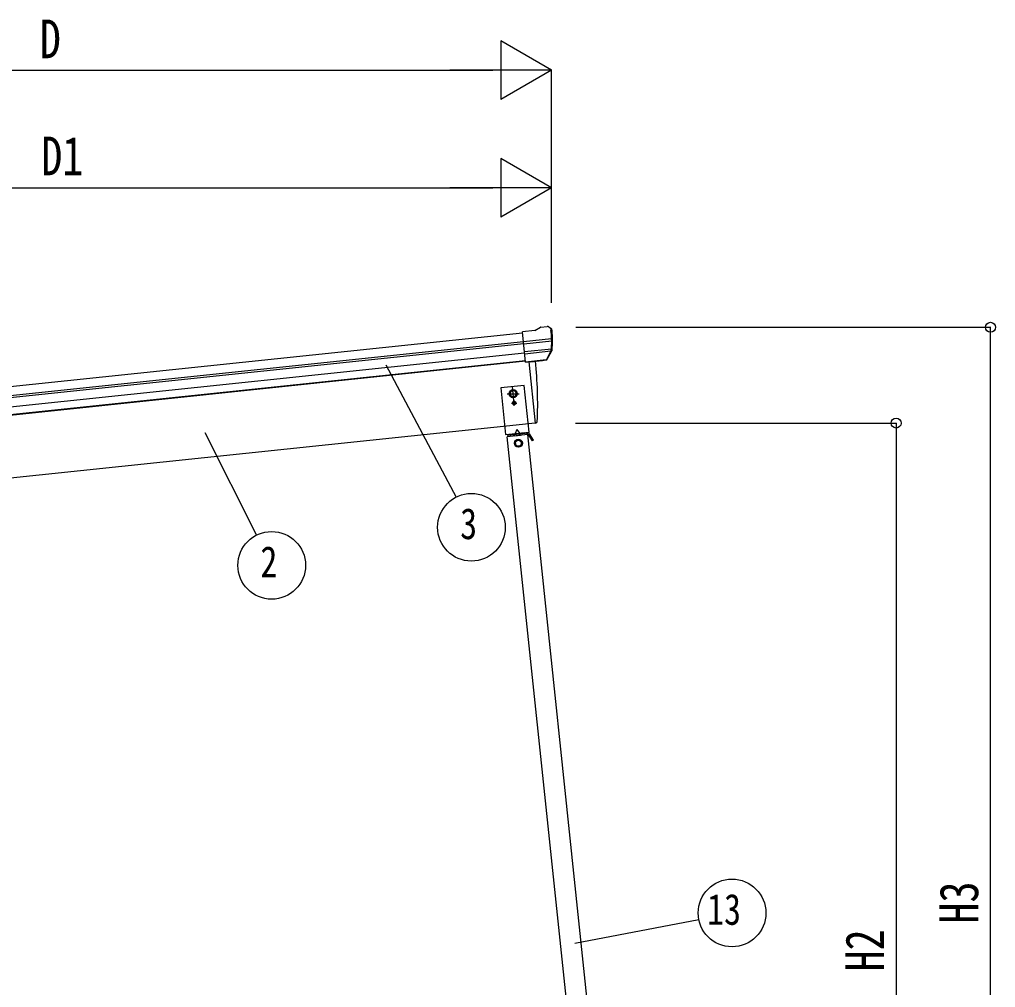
# Model space of a CAD drawing. Units: millimetres, scale not verified. Extents: x -10512 to 10512, y -7425 to 7425.
# Drawn here: x -7385 to -5309, y -2979 to -919 of the extents above; entities that cross this region are included whole.
import ezdxf
from ezdxf.enums import TextEntityAlignment as Align

# ---------------------------------------------------------------- set-up
doc = ezdxf.new("R2010")
doc.units = ezdxf.units.MM
doc.header["$LTSCALE"] = 30
for name, color, linetype in [('0-4_YKK_13', 4, 'Continuous'), ('0-5_YKK_A1', 4, 'Continuous'), ('0-6_YKK_D', 6, 'Continuous')]:
    doc.layers.add(name, color=color, linetype=linetype)
doc.styles.add('ＭＳ ゴシック', font='')
doc.styles.get('ＭＳ ゴシック').set_extended_font_data('MS Gothic')

msp = doc.modelspace()

# ---------------------------------------------------------------- linework, layer by layer
at = {"layer": '0-4_YKK_13'}
for p, q in [((-6262.37, -1572.27), (-6262.37, -1572.27)), ((-6258.71, -1573.35), (-6258.71, -1573.35)), ((-6258.71, -1573.35), (-6254.39, -1576.85)), ((-6254.39, -1576.85), (-6253.53, -1577.55)), ((-6288.69, -1581.07), (-6315.21, -1583.85)), ((-6308.43, -1648.41), (-6315.21, -1583.85)), ((-6313.05, -1604.38), (-6253.31, -1598.1)), ((-6252.14, -1581.25), (-6252.45, -1579.4)), ((-6252.83, -1603.97), (-6312.44, -1610.24)), ((-6253.67, -1620.73), (-6310.7, -1626.72)), ((-6255.06, -1625.39), (-6310.24, -1631.19)), ((-6263.62, -1641.97), (-6254.17, -1623.67)), ((-6262.57, -1642.39), (-6252.45, -1624.14)), ((-6265.07, -1643.62), (-6308.45, -1648.18)), ((-6308.43, -1648.41), (-6298.48, -1647.36)), ((-6301.86, -1647.72), (-6288.15, -1778.09)), ((-6298.48, -1647.36), (-6298.21, -1647.42)), ((-6298.21, -1647.42), (-6272.88, -1644.76)), ((-6272.88, -1644.76), (-6272.62, -1644.64)), ((-6272.62, -1644.64), (-6264.93, -1643.83)), ((-6333.38, -1730.46), (-6336.52, -1700.62)), ((-6347.45, -1715.54), (-6322.44, -1715.54)), ((-6338.61, -1735.43), (-6327.11, -1735.43)), ((-6334.09, -1735.02), (-6334.91, -1735.02)), ((-6332.86, -1741.18), (-6332.86, -1729.68)), ((-6331.63, -1735.84), (-6330.81, -1735.84)), ((-6288.15, -1778.09), (-6286.1, -1777.8)), ((-6303.66, -1802.75), (-6347.42, -1807.35)), ((-6302.8, -1799.64), (-6346.24, -1804.21)), ((-6345.93, -1807.19), (-6346.24, -1804.21)), ((-6331.51, -1805.67), (-6331.82, -1802.69)), ((-6331.56, -1805.18), (-6319.63, -1803.92)), ((-6326.95, -1791.66), (-6330.92, -1800.58)), ((-6326.95, -1791.66), (-6321.2, -1799.56)), ((-6319.57, -1804.42), (-6319.89, -1801.44)), ((-6305.15, -1802.9), (-6305.47, -1799.92)), ((-6305.21, -1802.41), (-6302.54, -1802.13)), ((-6291.84, -1814.52), (-6299.91, -1801.08)), ((-6296.56, -1811.52), (-6294.41, -1810.23))]:
    msp.add_line(p, q, dxfattribs=at)
for points in [[(-6288.69, -1581.07), (-6277.09, -1574.1), (-6277.09, -1574.1)], [(-6275.86, -1573.68), (-6275.86, -1573.68), (-6262.37, -1572.27)], [(-6334.91, -1735.02), (-6334.91, -1735.84), (-6334.09, -1735.84)], [(-6332.45, -1734.2), (-6332.45, -1733.38), (-6333.27, -1733.38), (-6333.27, -1734.2)], [(-6333.27, -1736.66), (-6333.27, -1737.48), (-6332.45, -1737.48), (-6332.45, -1736.66)], [(-6330.81, -1735.84), (-6330.81, -1735.02), (-6331.63, -1735.02)], [(-6291.84, -1814.52), (-6293.98, -1815.81), (-6302.06, -1802.37)]]:
    msp.add_lwpolyline(points, dxfattribs=at)
for points in [[(-6301.2, -1797.46), (-6311.65, -1698.01), (-6361.38, -1703.23), (-6350.93, -1802.69)], [(-6334.95, -1708.03), (-6341.45, -1711.79), (-6341.45, -1719.29), (-6334.95, -1723.04), (-6328.45, -1719.29), (-6328.45, -1711.79)], [(-6310.94, -1800.49), (-6340.77, -1803.63), (-6340.98, -1801.64), (-6311.15, -1798.51)], [(-6324, -1813.45), (-6330.43, -1817.32), (-6330.3, -1824.82), (-6323.74, -1828.46), (-6317.3, -1824.6), (-6317.43, -1817.09)]]:
    msp.add_lwpolyline(points, close=True, dxfattribs=at)
for centre, radius in [((-6334.95, -1715.54), 8.5), ((-6334.95, -1715.54), 7.7), ((-6334.95, -1715.54), 6.5), ((-6334.95, -1715.54), 6.5), ((-6334.95, -1715.54), 6.5), ((-6332.86, -1735.43), 3.75), ((-6323.87, -1820.96), 8.5), ((-6323.87, -1820.96), 7.7), ((-6323.87, -1820.96), 6.5)]:
    msp.add_circle(centre, radius, dxfattribs=at)
for centre, radius, start, end in [((-6275.54, -1576.67), 3, 96.02369, 120.97631), ((-6261.85, -1577.24), 5, 51.04426, 95.95574), ((-6445.69, -1602.9), 192.44, 1.4271, 6.57578), ((-6208.04, -1595.99), 45.32, 182.67122, 185.64518), ((-6453.03, -1602.36), 202, 354.13916, 6), ((-6453.03, -1602.36), 200.2, 354.20009, 359.53883), ((-6252.65, -1605.31), 1.35, 95.1605, 97.91927), ((-6250.04, -1603.75), 2.74, 179.02151, 184.43412), ((-6256.84, -1622.29), 3, 332.69111, 354.20009), ((-6255.07, -1622.68), 3, 331, 354.13916), ((-7182.76, -1737.88), 900, 357.63919, 5.84085), ((-6265.19, -1640.94), 2.99, 285.2717, 331.00739), ((-6334.09, -1734.2), 0.82, 270, 0), ((-6334.09, -1736.66), 0.82, 0, 90), ((-6331.63, -1734.2), 0.82, 180, 270), ((-6331.63, -1736.66), 0.82, 90, 180), ((-6286.52, -1774.83), 3, 278, 357.63919), ((-6302.49, -1802.62), 3, 31, 96), ((-6302.49, -1802.62), 0.5, 31, 96)]:
    msp.add_arc(centre, radius, start, end, dxfattribs=at)
for centre, major_axis, ratio, start_param, end_param in [((-6254.4, -1580.85), (-0.87, 5.91), 0.020485, 0.671432, 1.5691306), ((-6259.79, -1576.33), (5.88, -1.31), 0.24881, 0.460585, 0.4641038), ((-6255.41, -1579.88), (-2.34, 1.9), 0.995767, 3.9859716, 4.712389), ((-6450.72, -1624.31), (-20.92, 199.05), 0.994373, 4.7113789, 4.7277536), ((-6265.39, -1640.64), (-0.11, 3), 0.642905, 3.2459383, 4.203928), ((-6265.25, -1640.85), (1.66, -2.51), 0.997631, 5.8041905, 5.8929484), ((-6265.32, -1640.74), (3.53, -2.11), 0.650902, 5.2561448, 5.3289554), ((-6262.95, -1640.39), (1.08, 3.13), 0.040856, 2.1135035, 2.1416249)]:
    msp.add_ellipse(centre, major_axis=major_axis, ratio=ratio, start_param=start_param, end_param=end_param, dxfattribs=at)
at = {"layer": '0-5_YKK_A1'}
for p, q in [((-8311.09, -1795.64), (-6315, -1585.84)), ((-8309.1, -1814.53), (-6313.02, -1604.74)), ((-8308.67, -1818.71), (-6312.58, -1608.92)), ((-8306.57, -1838.57), (-6310.49, -1628.78)), ((-6308.73, -1645.51), (-8304.81, -1855.31)), ((-6308.62, -1646.51), (-8233.91, -1848.86)), ((-6301.86, -1647.72), (-6288.15, -1778.09)), ((-6288.15, -1778.09), (-8215.49, -1980.66)), ((-6136.42, -3393.98), (-6303.66, -1802.75)), ((-6180.17, -3398.58), (-6347.42, -1807.35))]:
    msp.add_line(p, q, dxfattribs=at)
at = {"layer": '0-6_YKK_D'}
for p, q in [((-6253.11, -1027.26), (-6361.36, -964.76)), ((-6361.36, -964.76), (-6361.36, -1089.76)), ((-8246.49, -1027.26), (-6378.11, -1027.26)), ((-6253.11, -1027.26), (-6469.62, -1027.26)), ((-6253.11, -1027.26), (-6361.36, -1089.76)), ((-6253.11, -1521.94), (-6253.11, -1026.26)), ((-6253.11, -1277.26), (-6361.36, -1214.76)), ((-6361.36, -1214.76), (-6361.36, -1339.76)), ((-8168.24, -1277.26), (-6378.11, -1277.26)), ((-6253.11, -1277.26), (-6469.62, -1277.26)), ((-6253.11, -1277.26), (-6361.36, -1339.76)), ((-6253.11, -1520.94), (-6253.11, -1276.26)), ((-6201.28, -1574.25), (-5318.26, -1574.25)), ((-5319.26, -3980.66), (-5319.26, -1574.25)), ((-6605.82, -1654.07), (-6455.92, -1935.47)), ((-6202.28, -1778.09), (-5519.06, -1778.09)), ((-5520.06, -1778.09), (-5520.06, -3980.66)), ((-6991.02, -1798.32), (-6881.14, -2016.6)), ((-6204.03, -2885.33), (-5939.9, -2834.35))]:
    msp.add_line(p, q, dxfattribs=at)
for centre, radius in [((-5319.26, -1574.25), 10.62), ((-5520.06, -1778.09), 10.62), ((-6423.69, -1999.85), 72), ((-6848.76, -2080.91), 72), ((-5869.2, -2820.71), 72)]:
    msp.add_circle(centre, radius, dxfattribs=at)

# ---------------------------------------------------------------- texts
at = {"layer": '0-6_YKK_D', "style": 'ＭＳ ゴシック', "width": 0.8}
for s, height, p in [('D', 82.48, (-7342.3, -1026.46)), ('D1', 82.48, (-7339.18, -1275.6)), ('3', 65.98, (-6447.69, -2044.85)), ('2', 65.98, (-6872.76, -2125.91)), ('13', 65.98, (-5922, -2865.71))]:
    msp.add_text(s, height=height, dxfattribs=at).set_placement(p, align=Align.BOTTOM_LEFT)
for s, p in [('H3', (-5320.59, -2843.45)), ('H2', (-5520.86, -2945.39))]:
    msp.add_text(s, height=82.48, rotation=90, dxfattribs=at).set_placement(p, align=Align.BOTTOM_LEFT)

doc.saveas('drawing.dxf')
